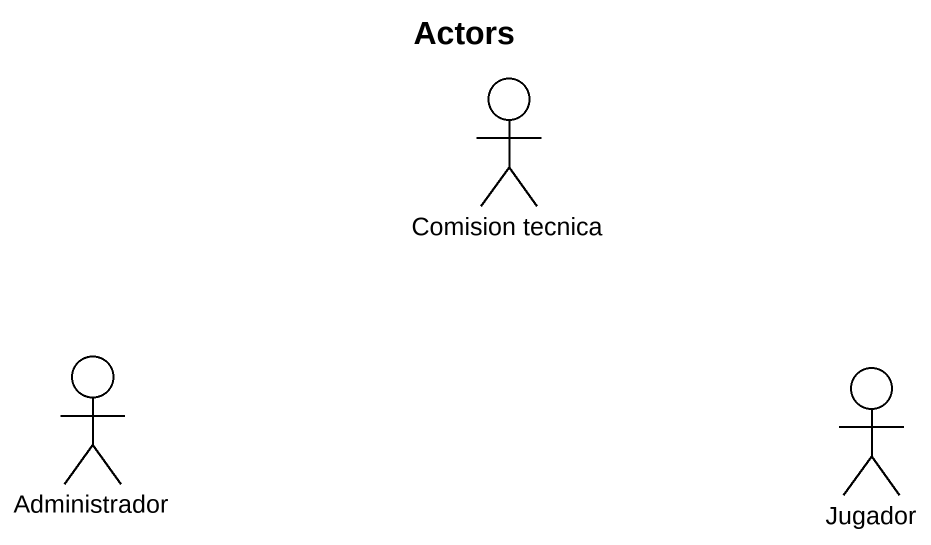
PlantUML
@startuml
title Actors
actor "Comision tecnica" as Comision_tecnica
actor Administrador
actor Jugador
@enduml
